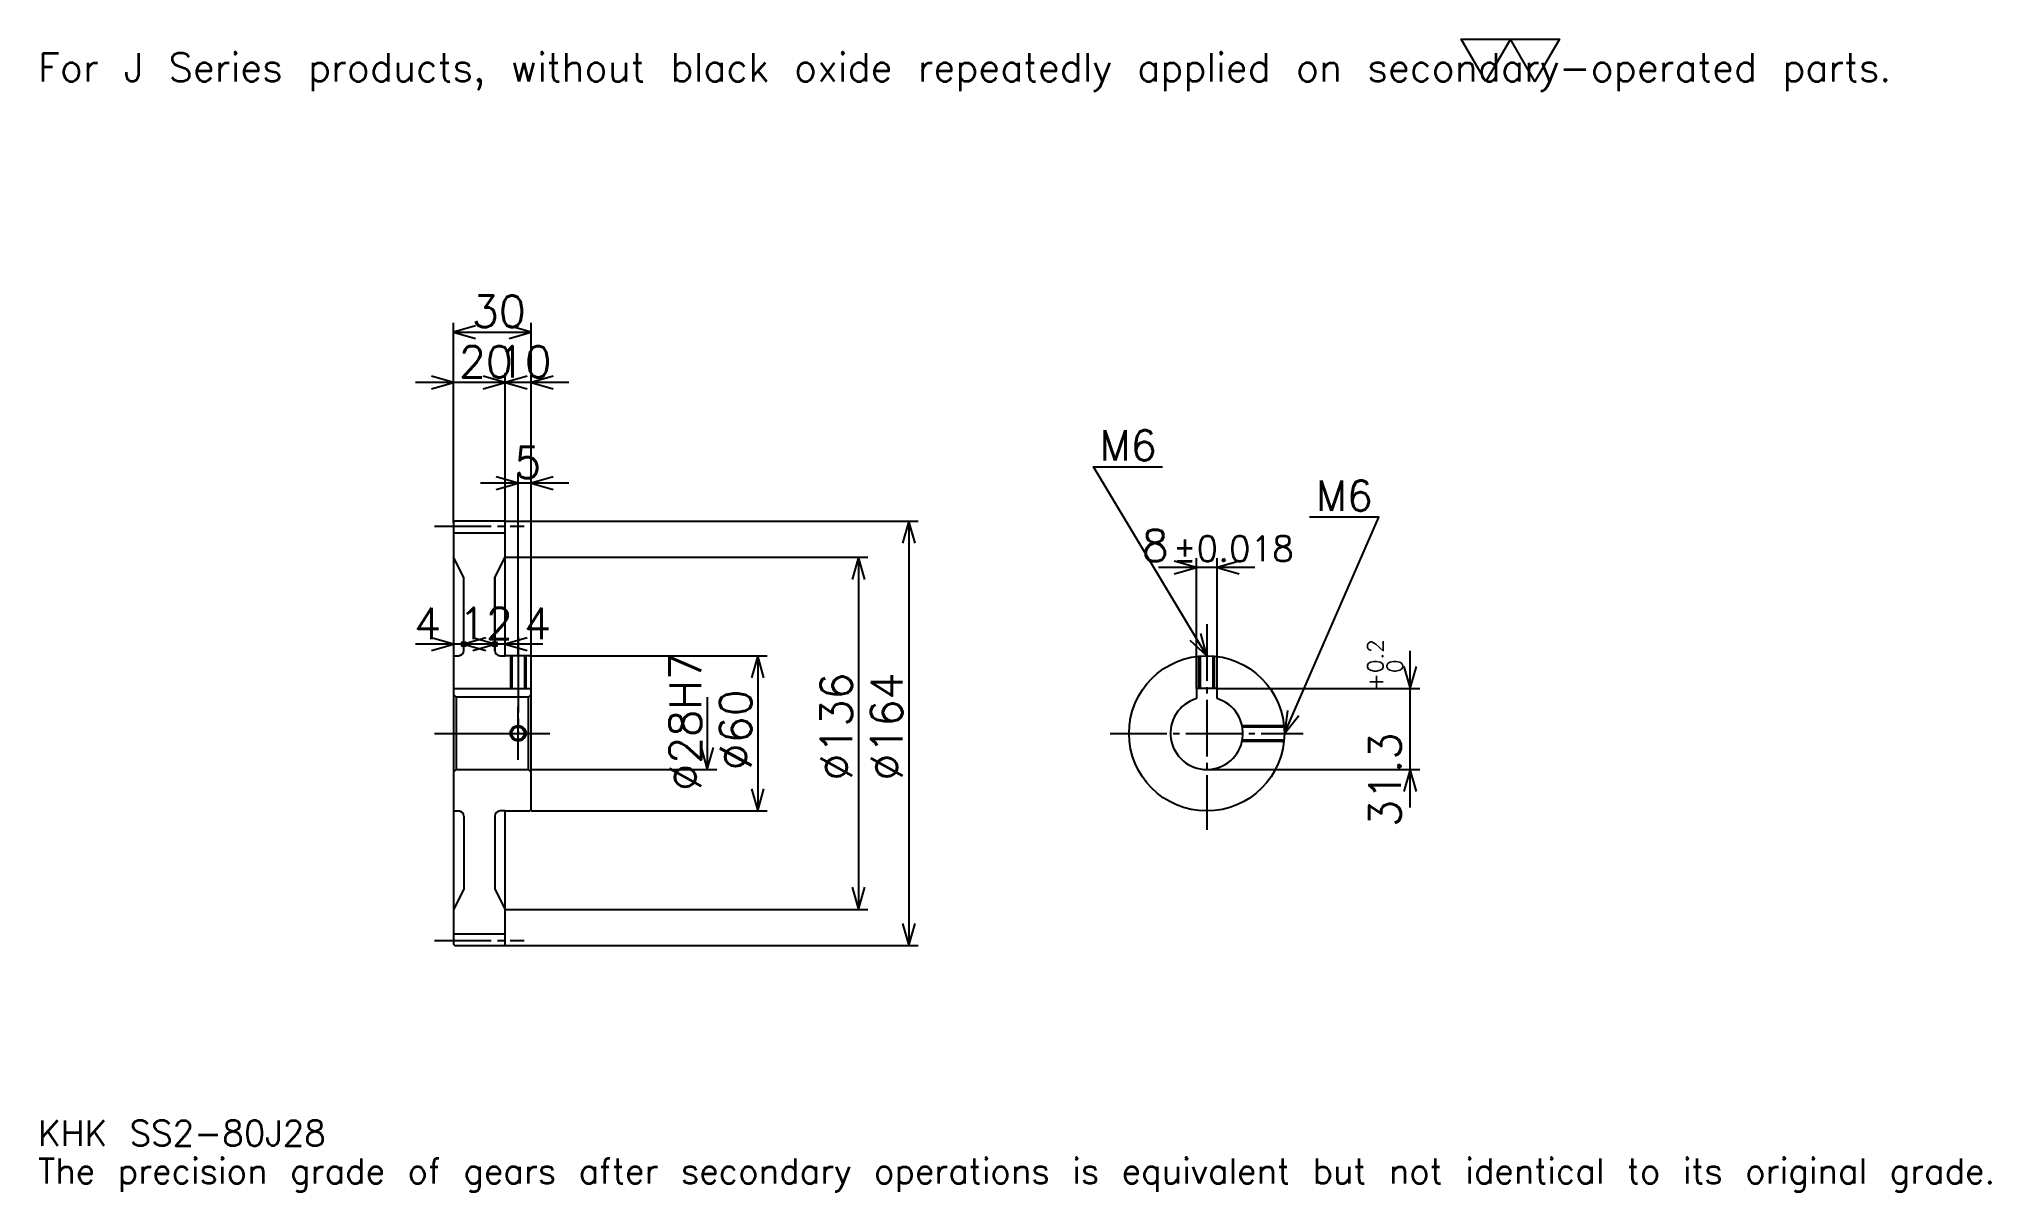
# Model space of a CAD drawing. Extents: x 25 to 779, y 9 to 454.
import ezdxf

# ---------------------------------------------------------------- set-up
doc = ezdxf.new("R2010")
doc.units = 0
doc.linetypes.add('DASHDOT', pattern=[29.189188, 21.891892, -2.432432, 2.432432, -2.432432])
doc.layers.get('0').update_dxf_attribs({"linetype": 'CONTINUOUS'})
doc.layers.add('DASHDOT', color=6, linetype='DASHDOT')
doc.styles.add('KANJI', font='TXT', dxfattribs={"bigfont": 'BIGFONT'})

msp = doc.modelspace()

# ---------------------------------------------------------------- linework, layer by layer
at = {"color": 5}
for p, q in [((184.864868, 268.081055), (184.864868, 344.702698)), ((184.864868, 341.054047), (214.864868, 341.054047)), ((214.864868, 268.081055), (214.864868, 344.702698)), ((204.864868, 268.081055), (204.864868, 325.243225)), ((219.459457, 321.594604), (170.270279, 321.594604)), ((229.459457, 321.594604), (190.270279, 321.594604)), ((229.459457, 282.675659), (195.270279, 282.675659)), ((209.864868, 268.081055), (209.864868, 286.32431)), ((184.864868, 267.581055), (184.864868, 268.081055)), ((204.364868, 268.081055), (214.864868, 268.081055)), ((204.864868, 267.581055), (204.864868, 268.081055)), ((209.864868, 216.08107), (209.864868, 268.081055)), ((209.864868, 216.08107), (209.864868, 268.081055)), ((214.864868, 268.081055), (364.459473, 268.081055)), ((214.864868, 215.58107), (214.864868, 268.081055)), ((360.810822, 268.081055), (360.810822, 104.08107)), ((204.864868, 254.08107), (214.864868, 254.08107)), ((214.864868, 254.08107), (345, 254.08107)), ((341.351349, 254.08107), (341.351349, 118.08107)), ((494.540558, 250.135132), (457.351349, 250.135132)), ((471.945953, 203.381073), (471.945953, 253.783783)), ((479.945953, 203.381073), (479.945953, 253.783783)), ((203.459457, 220.513504), (170.270279, 220.513504)), ((215.459457, 220.513504), (174.270279, 220.513504)), ((219.459457, 220.513504), (186.270279, 220.513504)), ((214.864868, 216.08107), (306.081085, 216.08107)), ((302.432434, 216.08107), (302.432434, 156.08107)), ((554.594604, 157.486481), (554.594604, 217.975662)), ((282.972961, 200.08107), (282.972961, 172.08107)), ((479.945953, 203.381073), (558.243286, 203.381073)), ((214.864868, 172.08107), (286.621643, 172.08107)), ((475.945953, 172.08107), (558.243286, 172.08107)), ((214.864868, 156.08107), (306.081085, 156.08107)), ((204.864868, 118.08107), (214.864868, 118.08107)), ((214.864868, 118.08107), (345, 118.08107)), ((204.364868, 104.08107), (214.864868, 104.08107)), ((214.864868, 104.08107), (364.459473, 104.08107))]:
    msp.add_line(p, q, dxfattribs=at)
at = {"color": 4}
for p, q in [((184.864868, 263.581055), (204.864868, 263.581055)), ((200.864868, 246.230621), (200.864868, 218.08107)), ((184.864868, 216.08107), (186.864868, 216.08107)), ((202.864868, 216.08107), (204.864868, 216.08107)), ((184.864868, 203.381073), (214.864868, 203.381073)), ((214.864868, 201.08107), (213.864868, 200.08107)), ((184.864868, 171.08107), (185.864868, 172.08107)), ((214.864868, 171.08107), (213.864868, 172.08107)), ((184.864868, 156.08107), (186.864868, 156.08107)), ((200.864868, 154.08107), (200.864868, 125.931511)), ((204.864868, 156.08107), (202.864868, 156.08107)), ((184.864868, 108.58107), (204.864868, 108.58107))]:
    msp.add_line(p, q, dxfattribs=at)
at = {"color": 7}
msp.add_lwpolyline([(583.783813, 437.83783), (574.297302, 454.281067), (612.243286, 454.281067), (602.756775, 437.83783), (593.270325, 454.281067), (583.783813, 437.83783)], dxfattribs=at)
at = {"color": 5}
for points in [[(193.378387, 343.486481), (184.864868, 341.054047), (193.378387, 338.621613)], [(206.351349, 338.621613), (214.864868, 341.054047), (206.351349, 343.486481)], [(176.351349, 319.16217), (184.864868, 321.594604), (176.351349, 324.027039)], [(196.351349, 319.16217), (204.864868, 321.594604), (196.351349, 324.027039)], [(213.378387, 324.027039), (204.864868, 321.594604), (213.378387, 319.16217)], [(223.378387, 324.027039), (214.864868, 321.594604), (223.378387, 319.16217)], [(475.945953, 216.08107), (432.16217, 289.054047), (458.918915, 289.054047)], [(201.351349, 280.243225), (209.864868, 282.675659), (201.351349, 285.108093)], [(223.378387, 285.108093), (214.864868, 282.675659), (223.378387, 280.243225)], [(363.243256, 259.567566), (360.810822, 268.081055), (358.378387, 259.567566)], [(505.945953, 186.08107), (542.432434, 269.594574), (515.675659, 269.594574)], [(343.783783, 245.567566), (341.351349, 254.08107), (338.918915, 245.567566)], [(463.432434, 247.702698), (471.945953, 250.135132), (463.432434, 252.567566)], [(488.459473, 252.567566), (479.945953, 250.135132), (488.459473, 247.702698)], [(176.351349, 218.08107), (184.864868, 220.513504), (176.351349, 222.945938)], [(188.864868, 220.513504), (188.135132, 221.243225), (189.594604, 221.243225), (189.594604, 219.783783), (188.135132, 219.783783), (188.135132, 221.243225), (188.864868, 220.513504), (189.594604, 219.783783), (189.594604, 221.243225), (188.864868, 220.513504)], [(197.378387, 222.945938), (188.864868, 220.513504), (197.378387, 218.08107)], [(192.351349, 218.08107), (200.864868, 220.513504), (192.351349, 222.945938)], [(200.864868, 220.513504), (200.135132, 221.243225), (201.594604, 221.243225), (201.594604, 219.783783), (200.135132, 219.783783), (200.135132, 221.243225), (200.864868, 220.513504), (201.594604, 219.783783), (201.594604, 221.243225), (200.864868, 220.513504)], [(213.378387, 222.945938), (204.864868, 220.513504), (213.378387, 218.08107)], [(469.47998, 222.129868), (475.945953, 216.08107), (473.651581, 224.632828)], [(304.864868, 207.567551), (302.432434, 216.08107), (300, 207.567551)], [(552.16217, 211.894577), (554.594604, 203.381073), (557.027039, 211.894577)], [(507.125366, 194.856354), (505.945953, 186.08107), (511.583344, 192.908691)], [(280.540527, 180.594589), (282.972961, 172.08107), (285.405396, 180.594589)], [(557.027039, 163.567551), (554.594604, 172.08107), (552.16217, 163.567551)], [(300, 164.594589), (302.432434, 156.08107), (304.864868, 164.594589)], [(338.918915, 126.594582), (341.351349, 118.08107), (343.783783, 126.594582)], [(358.378387, 112.594582), (360.810822, 104.08107), (363.243256, 112.594582)]]:
    msp.add_lwpolyline(points, dxfattribs=at)
at = {"color": 4}
for points in [[(204.864868, 267.581055), (204.364868, 268.081055), (185.364868, 268.081055), (184.864868, 267.581055), (184.864868, 171.08107)], [(184.864868, 171.08107), (184.864868, 104.58107), (185.364868, 104.08107), (204.364868, 104.08107), (204.864868, 104.58107), (204.864868, 156.08107), (214.364868, 156.08107), (214.864868, 156.58107), (214.864868, 215.58107), (214.364868, 216.08107), (204.864868, 216.08107), (204.864868, 267.581055)], [(188.864868, 218.08107), (188.864868, 246.230621), (184.864868, 254.08107)], [(200.864868, 218.08107), (200.864868, 246.230621), (204.864868, 254.08107)], [(206.864868, 216.08107), (206.864868, 203.381073)], [(207.404877, 216.08107), (207.404877, 203.381073)], [(212.32486, 216.08107), (212.32486, 203.381073)], [(212.864868, 216.08107), (212.864868, 203.381073)], [(472.945953, 203.381073), (472.945953, 215.930695)], [(473.485962, 203.381073), (473.485962, 215.980042)], [(478.405945, 203.381073), (478.405945, 215.980042)], [(478.945953, 203.381073), (478.945953, 215.930695)], [(184.864868, 201.08107), (185.864868, 200.08107), (185.864868, 172.08107), (213.864868, 172.08107), (213.864868, 200.08107), (185.864868, 200.08107)], [(479.945953, 199.497482), (479.945953, 203.381073), (471.945953, 203.381073), (471.945953, 199.497482)], [(489.620758, 189.08107), (505.795563, 189.08107)], [(489.620758, 183.08107), (505.795563, 183.08107)], [(489.728119, 188.541077), (505.84491, 188.541077)], [(489.728119, 183.621063), (505.84491, 183.621063)], [(188.864868, 154.08107), (188.864868, 125.931511), (184.864868, 118.08107)], [(200.864868, 154.08107), (200.864868, 125.931511), (204.864868, 118.08107)]]:
    msp.add_lwpolyline(points, dxfattribs=at)
for centre, radius in [((475.945953, 186.08107), 30), ((209.864868, 186.08107), 2.46)]:
    msp.add_circle(centre, radius, dxfattribs=at)
at = {"color": 7}
msp.add_circle((209.864868, 186.08107), 3, dxfattribs=at)
at = {"color": 4}
for centre, radius, start, end in [((186.864868, 218.08107), 2, 270, 0), ((202.864868, 218.08107), 2, 180, 270), ((475.945953, 186.08107), 14, 106.601549926, 73.398450074), ((186.864868, 154.08107), 2, 0, 90), ((202.864868, 154.08107), 2, 90, 180)]:
    msp.add_arc(centre, radius, start, end, dxfattribs=at)
at = {"layer": 'DASHDOT', "color": 7}
for p, q in [((177.567566, 266.081055), (212.16217, 266.081055)), ((475.945953, 228.243225), (475.945953, 148.783768)), ((209.864868, 216.08107), (209.864868, 186.08107)), ((177.567566, 186.08107), (222.16217, 186.08107)), ((438.648651, 186.08107), (513.243286, 186.08107)), ((177.567566, 106.08107), (212.16217, 106.08107))]:
    msp.add_line(p, q, dxfattribs=at)
for points in [[(209.864868, 223.378372), (209.864868, 196.083771)], [(209.864868, 175.783768), (209.864868, 196.378372)], [(199.567566, 186.08107), (220.16217, 186.08107)]]:
    msp.add_lwpolyline(points, dxfattribs=at)

# ---------------------------------------------------------------- texts
at = {"color": 7, "style": 'KANJI'}
for s, height, p in [('For J Series products, without black oxide repeatedly applied on secondary-operated parts.', 10.945946, (24.324324, 437.83783)), ('30', 12.162162, (191.959457, 343)), ('20', 12.162162, (186.959457, 323.540527)), ('10', 12.162162, (201.959457, 323.540527)), ('M6', 11.675676, (434.594604, 291.486481)), ('5', 12.162162, (208.41217, 284.621613)), ('M6', 11.675676, (518.108154, 272.027008)), ('8', 12.162162, (450.840851, 252.567566)), ('%%p0.018', 9.72973, (462.879883, 252.567566)), ('4', 12.162162, (169.66217, 222.459442)), ('12', 12.162162, (186.959457, 222.459442)), ('4', 12.162162, (212.16217, 222.459442)), ('KHK SS2-80J28', 9.72973, (24.324324, 26.756756)), ('The precision grade of gears after secondary operations is equivalent but not identical to its original grade.', 9.72973, (24.324324, 12.162162))]:
    msp.add_text(s, height=height, dxfattribs=at).set_placement(p)
for s, height, p in [('0.2', 6.081081, (544.135132, 209.375854)), ('%%c28H7', 12.162162, (280.540527, 163.885132)), ('0', 6.081081, (551.675659, 209.375854)), ('%%c136', 12.162162, (338.918915, 167.83783)), ('%%c164', 12.162162, (358.378387, 167.83783)), ('+', 6.081081, (544.135132, 202.565033)), ('%%c60', 12.162162, (300, 171.790527)), ('31.3', 12.162162, (550.945923, 149.922394))]:
    msp.add_text(s, height=height, rotation=90, dxfattribs=at).set_placement(p)

doc.saveas('drawing.dxf')
